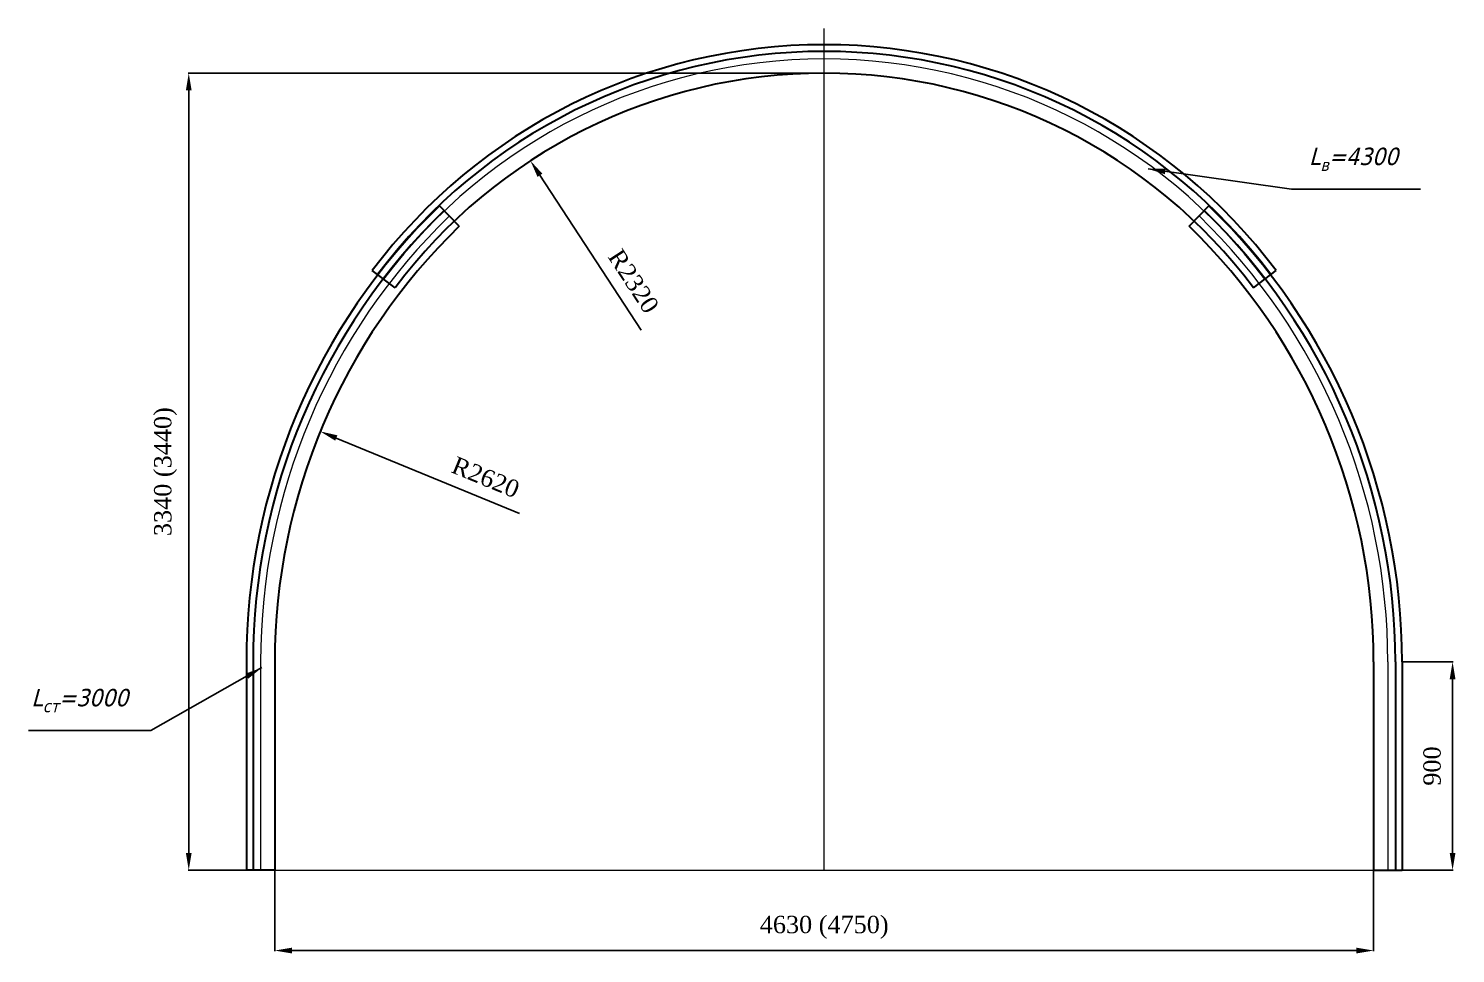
# Model space of a CAD drawing. Header units: millimetres. Extents: x -46762 to 161452, y -66984 to 31524.
# Drawn here: x 68307 to 74476, y -4931 to -936 of the extents above; entities that cross this region are included whole.
import ezdxf

# ---------------------------------------------------------------- set-up
doc = ezdxf.new("R2010")
doc.units = ezdxf.units.MM
doc.header["$LTSCALE"] = 0.5
doc.styles.get("Standard").update_dxf_attribs({"font": 'TIMES.TTF'})
doc.dimstyles.new('ISO-25', dxfattribs={"dimscale": 50, "dimtxt": 2.5, "dimasz": 2.5, "dimexe": 1.25, "dimexo": 0.625, "dimtad": 1, "dimdec": 0, "dimtxsty": 'Standard', "dimcen": 2.5, "dimadec": 0, "dimazin": 0, "dimtfac": 1, "dimtdec": 0, "dimtmove": 0, "dimatfit": 3, "dimfxl": 1, "dimarcsym": 0})

# ---------------------------------------------------------------- blocks, each defined once
blk = doc.blocks.new('*D66')
at = {"color": 0, "lineweight": -2}
for p, q in [((71746.7, -1128.4), (68997.3, -1128.4)), ((68999.8, -4496.8), (68999.8, -1203.4)), ((69248.7, -4571.8), (68997.3, -4571.8))]:
    blk.add_line(p, q, dxfattribs=at)
at = {"color": 0}
for points in [[(68987.3, -1203.4), (69012.3, -1203.4), (68999.8, -1128.4)], [(68987.3, -4496.8), (69012.3, -4496.8), (68999.8, -4571.8)]]:
    blk.add_solid(points, dxfattribs=at)
at = {"layer": 'Defpoints', "color": 0}
for p in [(68999.8, -1128.4), (71746.7, -1128.4), (69248.7, -4571.8)]:
    blk.add_point(p, dxfattribs=at)
at = {"color": 0, "lineweight": 0, "insert": (68899.5, -2850.1), "char_height": 75, "attachment_point": 5, "rotation": 90}
blk.add_mtext('3340 (3440)', dxfattribs=at)
blk = doc.blocks.new('*D67')
at = {"color": 0, "lineweight": -2}
for p, q in [((74244.7, -3671.8), (74465.6, -3671.8)), ((74463.1, -4496.8), (74463.1, -3746.8)), ((74244.7, -4571.8), (74465.6, -4571.8))]:
    blk.add_line(p, q, dxfattribs=at)
at = {"color": 0}
for points in [[(74450.6, -3746.8), (74475.6, -3746.8), (74463.1, -3671.8)], [(74450.6, -4496.8), (74475.6, -4496.8), (74463.1, -4571.8)]]:
    blk.add_solid(points, dxfattribs=at)
at = {"layer": 'Defpoints', "color": 0}
for p in [(74244.7, -3671.8), (74463.1, -3671.8), (74244.7, -4571.8)]:
    blk.add_point(p, dxfattribs=at)
at = {"color": 0, "lineweight": 0, "insert": (74374.8, -4121.8), "char_height": 75, "attachment_point": 5, "rotation": 90}
blk.add_mtext('900', dxfattribs=at)
blk = doc.blocks.new('*D68')
at = {"color": 0, "lineweight": -2}
for p, q in [((69371.7, -4571.8), (69371.7, -4921.4)), ((74121.7, -4571.8), (74121.7, -4921.4)), ((69446.7, -4918.9), (74046.7, -4918.9))]:
    blk.add_line(p, q, dxfattribs=at)
at = {"color": 0}
for points in [[(69446.7, -4906.4), (69446.7, -4931.4), (69371.7, -4918.9)], [(74046.7, -4906.4), (74046.7, -4931.4), (74121.7, -4918.9)]]:
    blk.add_solid(points, dxfattribs=at)
at = {"layer": 'Defpoints', "color": 0}
for p in [(69371.7, -4571.8), (74121.7, -4571.8), (74121.7, -4918.9)]:
    blk.add_point(p, dxfattribs=at)
at = {"color": 0, "lineweight": 0, "insert": (71746.7, -4818.6), "char_height": 75, "attachment_point": 5}
blk.add_mtext('4630 (4750)', dxfattribs=at)
blk = doc.blocks.new('*D69')
at = {"color": 0, "lineweight": -2}
blk.add_line((70430, -3030.2), (69637.6, -2704.7), dxfattribs=at)
at = {"color": 0}
blk.add_solid([(69642.4, -2693.1), (69632.9, -2716.2), (69568.2, -2676.2)], dxfattribs=at)
at = {"layer": 'Defpoints', "color": 0}
for p in [(69568.2, -2676.2), (71991.7, -3671.8)]:
    blk.add_point(p, dxfattribs=at)
at = {"color": 0, "lineweight": 0, "insert": (70283.3, -2874.7), "char_height": 75, "attachment_point": 5, "rotation": 337.66633}
blk.add_mtext('R2620', dxfattribs=at)
blk = doc.blocks.new('*D70')
at = {"color": 0, "lineweight": -2}
blk.add_line((70955.5, -2238.7), (70517.8, -1569.6), dxfattribs=at)
at = {"color": 0}
blk.add_solid([(70528.3, -1562.8), (70507.4, -1576.5), (70476.8, -1506.9)], dxfattribs=at)
at = {"layer": 'Defpoints', "color": 0}
for p in [(70476.8, -1506.9), (71746.7, -3448.4)]:
    blk.add_point(p, dxfattribs=at)
at = {"color": 0, "lineweight": 0, "insert": (70922.6, -2027.5), "char_height": 75, "attachment_point": 5, "rotation": 303.18714}
blk.add_mtext('R2320', dxfattribs=at)

msp = doc.modelspace()

# ---------------------------------------------------------------- linework, layer by layer
at = {"color": 5, "lineweight": 0}
for p, q in [((71746.7, -4571.78), (71746.7, -935.82)), ((69371.7, -4571.78), (74121.7, -4571.78))]:
    msp.add_line(p, q, dxfattribs=at)
at = {"color": 5, "lineweight": 30}
for p, q in [((70169.2, -1789.52), (70083.64, -1701.16)), ((73324.21, -1789.52), (73409.77, -1701.16)), ((69891.5, -2055.39), (69793.14, -1981.54)), ((73601.91, -2055.39), (73700.27, -1981.54)), ((69248.7, -3671.78), (69248.7, -4571.78)), ((69277.7, -3671.78), (69277.7, -4571.78)), ((69371.7, -3671.78), (69371.7, -4571.78)), ((74121.7, -3671.78), (74121.7, -4571.78)), ((74215.7, -3671.78), (74215.7, -4571.78)), ((74244.7, -3671.78), (74244.7, -4571.78)), ((69371.7, -4571.78), (69248.7, -4571.78)), ((74121.7, -4571.78), (74244.7, -4571.78))]:
    msp.add_line(p, q, dxfattribs=at)
at = {"color": 6, "lineweight": 0}
for p, q in [((69310.2, -3671.78), (69310.2, -4571.78)), ((74183.2, -3671.78), (74183.2, -4571.78))]:
    msp.add_line(p, q, dxfattribs=at)
at = {"color": 5, "lineweight": 30}
for centre, radius, start, end in [((71746.7, -3448.45), 2443, 36.9025, 143.0975), ((71746.7, -3448.45), 2414, 36.9025, 143.0975), ((71746.7, -3448.45), 2320, 36.9025, 143.0975), ((71991.7, -3671.78), 2743, 134.076, 180), ((71991.7, -3671.78), 2714, 134.076, 180), ((71501.7, -3671.78), 2714, 0, 45.924), ((71501.7, -3671.78), 2743, 0, 45.924), ((71991.7, -3671.78), 2620, 134.076, 180), ((71501.7, -3671.78), 2620, 0, 45.924)]:
    msp.add_arc(centre, radius, start, end, dxfattribs=at)
at = {"color": 6, "lineweight": 0}
for centre, radius, start, end in [((71746.7, -3448.45), 2381.5, 36.9025, 143.0975), ((71991.7, -3671.78), 2681.5, 134.076, 180), ((71501.7, -3671.78), 2681.5, 0, 45.924)]:
    msp.add_arc(centre, radius, start, end, dxfattribs=at)

# ---------------------------------------------------------------- texts
at = {"char_height": 150, "width": 3541.0504, "attachment_point": 1}
for s, insert in [('\\A1;\\pi1572.1;{\\fTahoma|b0|i1|c204|p34;\\H0.5x;L\\H0.7x;\\S^ в;\\H1.4286x;=4300}     ', (72270.35, -1450.48)), ('\\A1;\\pi1555.6;{\\fTahoma|b0|i1|c204|p34;\\H0.5x;L\\H0.7x;\\S^ ст;\\H1.4286x;=3000}     ', (66763.72, -3788.64))]:
    msp.add_mtext(s, dxfattribs=dict(at, insert=insert))

# ---------------------------------------------------------------- dimensions: what is measured, and where the dimension line sits
at = {"color": 5, "lineweight": 0}
dim = msp.add_linear_dim(base=(68999.76, -1128.45), p1=(69248.7, -4571.78), p2=(71746.7, -1128.45), angle=90, text='3340 (3440)', dimstyle='ISO-25', override={"dimtxt": 1.5, "dimasz": 1.5, "dimexe": 0.05, "dimexo": 0, "dimgap": 1, "dimdec": 1, "dimrnd": 0.005, "dimadec": 4, "dimtdec": 1}, dxfattribs=at)
dim.commit()
dim.dimension.update_dxf_attribs({"geometry": '*D66', "text_midpoint": (68899.47, -2850.11)})
for center, mpoint, picture, middle in [((71746.7, -3448.45), (70476.79, -1506.87), '*D70', (70848.86, -2075.73)), ((71991.7, -3671.78), (69568.24, -2676.18), '*D69', (70249.84, -2956.19))]:
    dim = msp.add_radius_dim(center=center, mpoint=mpoint, dimstyle='ISO-25', override={"dimtxt": 1.5, "dimasz": 1.5, "dimexe": 0.05, "dimexo": 0, "dimgap": 1, "dimdec": 1, "dimrnd": 0.005, "dimadec": 4, "dimtdec": 1}, dxfattribs=at)
    dim.commit()
    dim.dimension.update_dxf_attribs({"geometry": picture, "text_midpoint": middle, "dimtype": 164})
dim = msp.add_linear_dim(base=(74463.07, -3671.78), p1=(74244.7, -4571.78), p2=(74244.7, -3671.78), angle=90, dimstyle='ISO-25', override={"dimtxt": 1.5, "dimasz": 1.5, "dimexe": 0.05, "dimexo": 0, "dimgap": 1, "dimdec": 1, "dimrnd": 0.005, "dimadec": 4, "dimtdec": 1}, dxfattribs=at)
dim.commit()
dim.dimension.update_dxf_attribs({"geometry": '*D67', "text_midpoint": (74374.82, -4121.78)})
dim = msp.add_linear_dim(base=(74121.7, -4918.89), p1=(69371.7, -4571.78), p2=(74121.7, -4571.78), text='4630 (4750)', dimstyle='ISO-25', override={"dimtxt": 1.5, "dimasz": 1.5, "dimexe": 0.05, "dimexo": 0, "dimgap": 1, "dimdec": 1, "dimrnd": 0.005, "dimadec": 4, "dimtdec": 1}, dxfattribs=at)
dim.commit()
dim.dimension.update_dxf_attribs({"geometry": '*D68', "text_midpoint": (71746.7, -4818.6)})

# ---------------------------------------------------------------- leaders
at = {"color": 7, "lineweight": 0}
for points in [[(73147.06, -1542.23), (73767.06, -1630.33), (74324.04, -1630.33)], [(69316.2, -3696.63), (68835.87, -3968.5), (68307.2, -3968.5)]]:
    msp.add_leader(points, dimstyle='ISO-25', override={"dimtxt": 1.5, "dimasz": 1.5, "dimexe": 0.05, "dimexo": 0, "dimgap": 1, "dimtad": 0, "dimdec": 1, "dimrnd": 0.005, "dimadec": 4, "dimtdec": 1}, dxfattribs=at)

doc.saveas('drawing.dxf')
